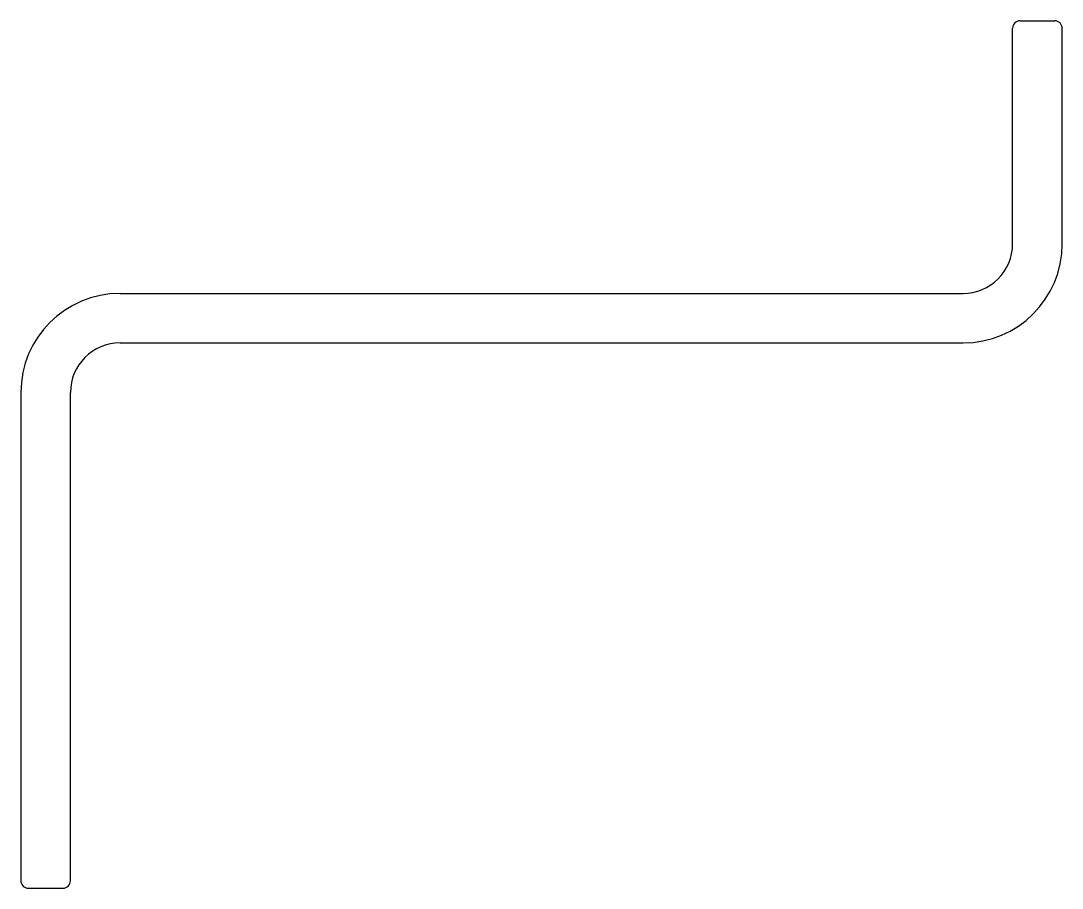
# Model space of a CAD drawing. Extents: x 630.5 to 672.5, y 643.1 to 678.1.
import ezdxf

# ---------------------------------------------------------------- set-up
doc = ezdxf.new("R2010")
doc.units = 0
doc.layers.get('0').update_dxf_attribs({"linetype": 'CONTINUOUS'})

msp = doc.modelspace()

# ---------------------------------------------------------------- linework, layer by layer
for p, q in [((670.813, 678.097), (672.213, 678.097)), ((670.513, 669.097), (670.513, 677.797)), ((672.513, 669.097), (672.513, 677.797)), ((634.513, 667.097), (668.513, 667.097)), ((634.513, 665.097), (668.513, 665.097)), ((630.513, 663.097), (630.513, 643.397)), ((632.513, 643.397), (632.513, 663.097)), ((630.813, 643.097), (632.213, 643.097))]:
    msp.add_line(p, q)
for centre, radius, start, end in [((670.813, 677.797), 0.3, 90, 180), ((672.213, 677.797), 0.3, 0, 90), ((668.513, 669.097), 4, 270.0014, 359.9984), ((668.513, 669.097), 2, 270.0034, 359.9966), ((634.513, 663.097), 4, 90.0034, 179.9966), ((634.513, 663.097), 2, 90.0067, 179.993), ((630.813, 643.397), 0.3, 180, 270), ((632.213, 643.397), 0.3, 270, 0)]:
    msp.add_arc(centre, radius, start, end)

doc.saveas('drawing.dxf')
